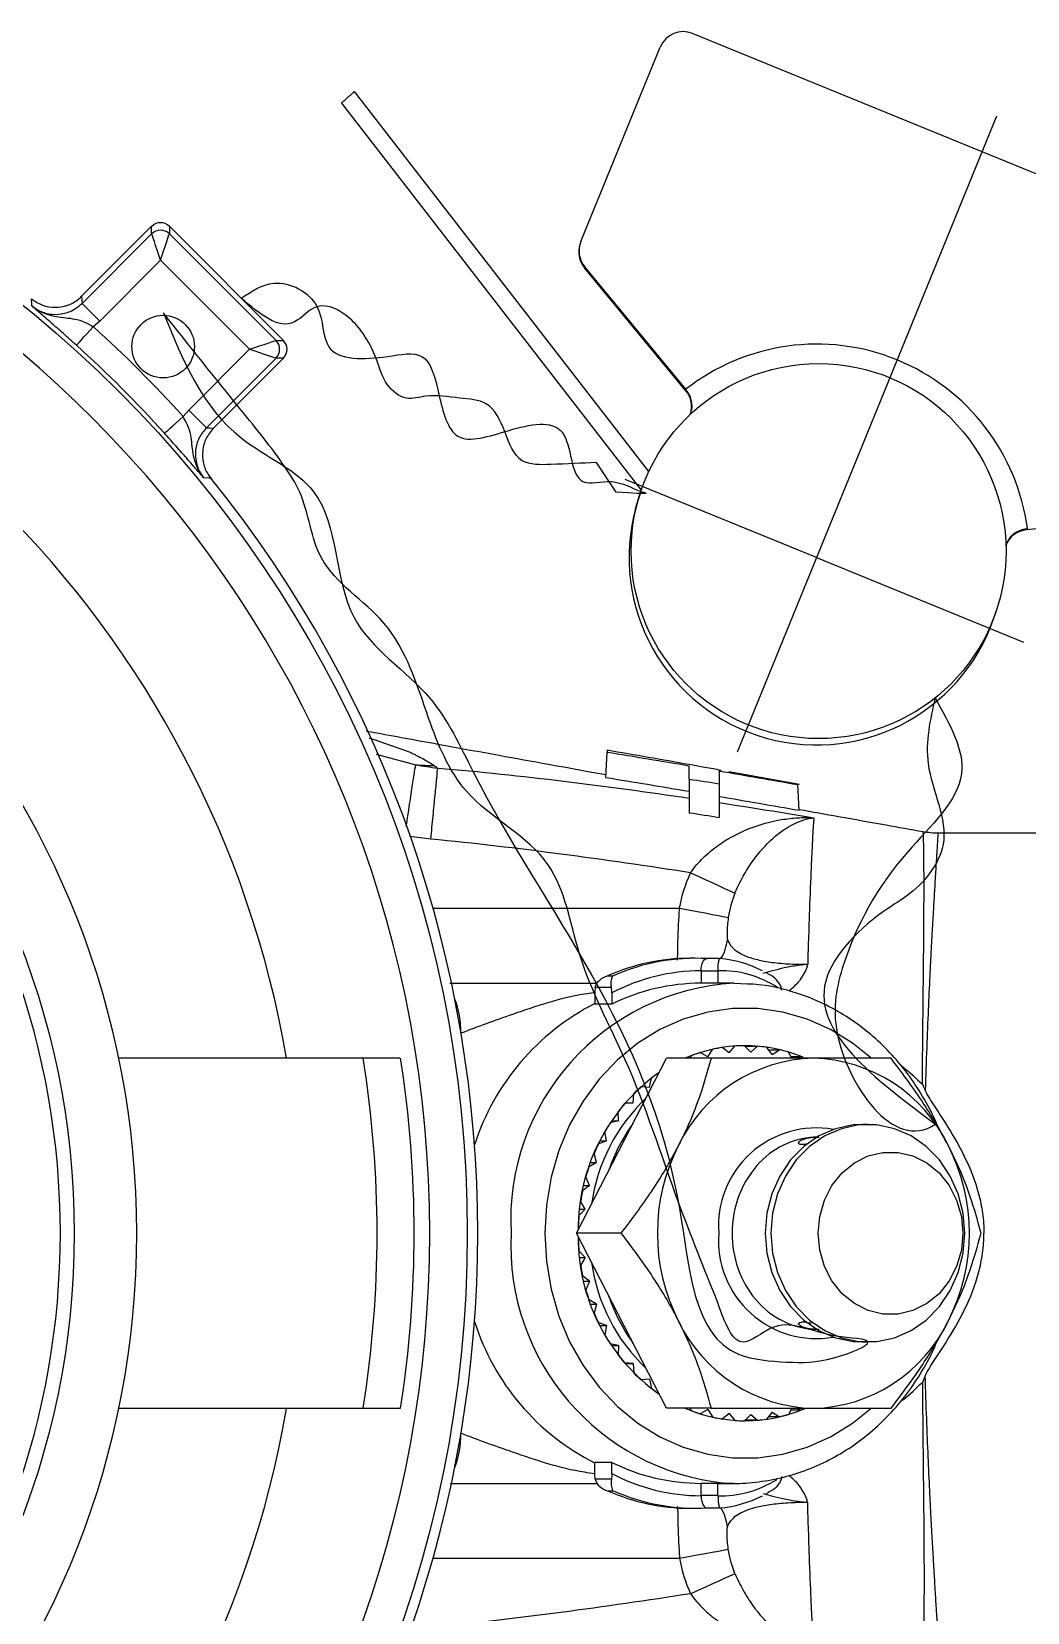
# Model space of a CAD drawing. Header units: inches. Extents: x -0.9 to 9.06, y 0 to 7.13.
# Drawn here: x 3.546 to 4.472, y 2.035 to 3.504 of the extents above; entities that cross this region are included whole.
import ezdxf

# ---------------------------------------------------------------- set-up
doc = ezdxf.new("R2010")
doc.units = ezdxf.units.IN
doc.header["$MEASUREMENT"] = 0
doc.layers.add('NETAFIM-L-DETL-013M', color=1, linetype='Continuous')

msp = doc.modelspace()

# ---------------------------------------------------------------- linework, layer by layer
at = {"layer": 'NETAFIM-L-DETL-013M'}
for p, q in [((4.161, 3.5025), (4.699, 3.2828)), ((4.0569, 3.309), (4.1307, 3.4898)), ((4.1201, 3.0954), (3.8463, 3.4485)), ((3.8342, 3.4376), (4.1131, 3.078)), ((4.4435, 3.4256), (4.2021, 2.8345)), ((3.5927, 3.2582), (3.6578, 3.3233)), ((3.6578, 3.3164), (3.6578, 3.3233)), ((3.6743, 3.3233), (3.7803, 3.2172)), ((3.6743, 3.3233), (3.6743, 3.3164)), ((3.5931, 3.2516), (3.6578, 3.3164)), ((3.658, 3.3158), (3.6578, 3.3164)), ((3.6585, 3.3144), (3.658, 3.3158)), ((3.6593, 3.3121), (3.6585, 3.3144)), ((3.6603, 3.309), (3.6593, 3.3121)), ((3.6615, 3.3053), (3.6603, 3.309)), ((3.6706, 3.3053), (3.6718, 3.309)), ((3.6718, 3.309), (3.6728, 3.3121)), ((3.6728, 3.3121), (3.6736, 3.3144)), ((3.6736, 3.3144), (3.6741, 3.3158)), ((3.6741, 3.3158), (3.6743, 3.3164)), ((3.6743, 3.3164), (3.7735, 3.2172)), ((4.0564, 3.3076), (4.0561, 3.3069)), ((3.6661, 3.2917), (3.6095, 3.2352)), ((3.6629, 3.301), (3.6615, 3.3053)), ((3.6645, 3.2965), (3.6629, 3.301)), ((3.6661, 3.2917), (3.6645, 3.2965)), ((3.6661, 3.2917), (3.6676, 3.2965)), ((3.7488, 3.209), (3.6661, 3.2917)), ((3.6676, 3.2965), (3.6692, 3.301)), ((3.6692, 3.301), (3.6706, 3.3053)), ((4.0602, 3.2847), (4.0605, 3.2855)), ((4.1546, 3.1704), (4.0602, 3.2847)), ((4.1544, 3.1717), (4.0605, 3.2855)), ((3.5464, 3.2503), (3.5462, 3.2557)), ((3.5464, 3.2492), (3.5464, 3.2503)), ((3.5927, 3.2582), (3.5929, 3.2546)), ((3.5929, 3.2546), (3.5931, 3.2516)), ((3.5935, 3.2512), (3.5931, 3.2516)), ((3.5944, 3.2503), (3.5935, 3.2512)), ((3.596, 3.2487), (3.5944, 3.2503)), ((3.598, 3.2467), (3.596, 3.2487)), ((3.6005, 3.2442), (3.598, 3.2467)), ((3.6033, 3.2414), (3.6005, 3.2442)), ((3.6064, 3.2383), (3.6033, 3.2414)), ((3.6095, 3.2352), (3.6035, 3.2299)), ((3.6095, 3.2352), (3.6064, 3.2383)), ((3.5926, 3.2178), (3.5949, 3.2204)), ((3.5949, 3.2204), (3.5976, 3.2234)), ((3.5976, 3.2234), (3.6005, 3.2266)), ((3.6005, 3.2266), (3.6035, 3.2299)), ((3.5879, 3.2126), (3.5883, 3.213)), ((3.5883, 3.213), (3.5892, 3.214)), ((3.5892, 3.214), (3.5906, 3.2156)), ((3.5906, 3.2156), (3.5926, 3.2178)), ((3.6923, 3.1524), (3.7488, 3.209)), ((3.7488, 3.209), (3.7536, 3.2105)), ((3.7488, 3.209), (3.7536, 3.2074)), ((3.7536, 3.2105), (3.7581, 3.2121)), ((3.7536, 3.2074), (3.7581, 3.2059)), ((3.7581, 3.2121), (3.7624, 3.2135)), ((3.7581, 3.2059), (3.7624, 3.2044)), ((3.7624, 3.2135), (3.7661, 3.2147)), ((3.7624, 3.2044), (3.7661, 3.2032)), ((3.7661, 3.2147), (3.7692, 3.2157)), ((3.7692, 3.2157), (3.7715, 3.2165)), ((3.7715, 3.2165), (3.7729, 3.217)), ((3.7729, 3.217), (3.7735, 3.2172)), ((3.7735, 3.2172), (3.7803, 3.2172)), ((3.7735, 3.2007), (3.7087, 3.136)), ((3.7803, 3.2007), (3.7153, 3.1357)), ((3.7661, 3.2032), (3.7692, 3.2022)), ((3.7692, 3.2022), (3.7715, 3.2014)), ((3.7715, 3.2014), (3.7729, 3.2009)), ((3.7729, 3.2009), (3.7735, 3.2007)), ((3.7803, 3.2007), (3.7735, 3.2007)), ((4.1549, 3.1711), (4.1544, 3.1717)), ((4.1546, 3.1704), (4.1549, 3.1711)), ((3.6837, 3.1434), (3.687, 3.1464)), ((3.687, 3.1464), (3.6923, 3.1524)), ((3.6954, 3.1493), (3.6923, 3.1524)), ((3.6985, 3.1462), (3.6954, 3.1493)), ((3.7013, 3.1434), (3.6985, 3.1462)), ((3.6697, 3.1308), (3.6701, 3.1312)), ((3.6701, 3.1312), (3.6711, 3.1321)), ((3.6711, 3.1321), (3.6727, 3.1335)), ((3.6727, 3.1335), (3.6749, 3.1355)), ((3.6749, 3.1355), (3.6775, 3.1378)), ((3.6775, 3.1378), (3.6805, 3.1405)), ((3.6805, 3.1405), (3.6837, 3.1434)), ((3.7038, 3.1409), (3.7013, 3.1434)), ((3.7058, 3.1389), (3.7038, 3.1409)), ((3.7074, 3.1373), (3.7058, 3.1389)), ((3.7083, 3.1364), (3.7074, 3.1373)), ((3.7087, 3.136), (3.7083, 3.1364)), ((3.7087, 3.136), (3.7117, 3.1358)), ((3.7117, 3.1358), (3.7153, 3.1357)), ((4.0712, 3.1036), (4.0895, 3.0762)), ((3.7112, 3.0892), (3.7063, 3.0893)), ((3.7128, 3.0891), (3.7112, 3.0892)), ((4.2759, 3.0154), (4.0982, 3.088)), ((4.1123, 3.0755), (4.1107, 3.0707)), ((4.1114, 3.073), (4.1107, 3.0709)), ((4.1122, 3.0755), (4.1117, 3.0739)), ((4.1127, 3.0768), (4.1125, 3.0764)), ((4.6185, 3.0566), (4.4711, 3.0411)), ((4.4711, 3.0411), (4.4713, 3.0419)), ((4.4721, 3.042), (4.4713, 3.0419)), ((4.2759, 3.0154), (4.4685, 2.9368)), ((4.4412, 2.96), (4.4432, 2.9659)), ((3.8601, 2.8475), (3.8647, 2.8462)), ((3.8647, 2.8462), (3.8981, 2.8343)), ((3.8666, 2.8325), (3.9033, 2.8227)), ((3.8981, 2.8343), (3.8981, 2.8343)), ((3.8981, 2.8343), (3.8981, 2.8343)), ((4.0801, 2.8109), (4.0814, 2.8345)), ((4.1577, 2.809), (4.1577, 2.7781)), ((4.1875, 2.8175), (4.1856, 2.8178)), ((4.2601, 2.8045), (4.1945, 2.8162)), ((4.1856, 2.8048), (4.1856, 2.7737)), ((4.2598, 2.7804), (4.2585, 2.8043)), ((3.9174, 2.7536), (3.8974, 2.7561)), ((4.852, 2.7591), (4.3892, 2.7591)), ((4.1589, 2.7223), (4.1661, 2.719)), ((4.1661, 2.719), (4.173, 2.7158)), ((4.173, 2.7158), (4.1795, 2.7128)), ((4.1795, 2.7128), (4.1854, 2.7101)), ((4.1854, 2.7101), (4.1906, 2.7078)), ((4.1906, 2.7078), (4.1949, 2.7058)), ((4.1949, 2.7058), (4.1981, 2.7043)), ((4.1981, 2.7043), (4.2002, 2.7033)), ((3.9193, 2.6893), (4.1486, 2.6893)), ((4.1486, 2.6893), (4.1569, 2.6878)), ((4.1569, 2.6878), (4.1649, 2.6863)), ((4.1649, 2.6863), (4.1724, 2.6849)), ((4.1724, 2.6849), (4.1791, 2.6836)), ((4.1791, 2.6836), (4.1848, 2.6826)), ((4.1848, 2.6826), (4.1892, 2.6817)), ((4.1892, 2.6817), (4.1923, 2.6811)), ((4.1923, 2.6811), (4.194, 2.6808)), ((4.1633, 2.6429), (4.158, 2.6429)), ((4.1844, 2.6309), (4.1686, 2.6309)), ((4.1686, 2.6309), (4.1686, 2.6196)), ((4.1856, 2.6425), (4.1737, 2.6425)), ((4.1844, 2.6309), (4.1844, 2.6196)), ((4.0853, 2.6157), (4.0703, 2.6157)), ((4.0817, 2.6265), (4.087, 2.6265)), ((4.1844, 2.6196), (4.1686, 2.6196)), ((4.1992, 2.6196), (4.1844, 2.6196)), ((4.1992, 2.6196), (4.2117, 2.6192)), ((4.2308, 2.6286), (4.2295, 2.6292)), ((4.0699, 2.6107), (4.0699, 2.6002)), ((4.0857, 2.6107), (4.0857, 2.6002)), ((4.0857, 2.6002), (4.0699, 2.6002)), ((4.1748, 2.5927), (4.1521, 2.5861)), ((4.198, 2.596), (4.1748, 2.5927)), ((4.2214, 2.596), (4.198, 2.596)), ((4.2447, 2.5927), (4.2214, 2.596)), ((4.2673, 2.5861), (4.2447, 2.5927)), ((4.1304, 2.5765), (4.1099, 2.5638)), ((4.1521, 2.5861), (4.1304, 2.5765)), ((4.2891, 2.5765), (4.2673, 2.5861)), ((4.3096, 2.5638), (4.2891, 2.5765)), ((4.1099, 2.5638), (4.0909, 2.5484)), ((4.1749, 2.5511), (4.1796, 2.5582)), ((4.1947, 2.5548), (4.1882, 2.5598)), ((4.1947, 2.5548), (4.2002, 2.5612)), ((4.2148, 2.5556), (4.2089, 2.5615)), ((4.2094, 2.561), (4.221, 2.561)), ((4.2148, 2.5556), (4.221, 2.561)), ((4.2347, 2.5533), (4.2296, 2.5601)), ((4.2313, 2.5578), (4.2415, 2.5578)), ((4.2347, 2.5533), (4.2415, 2.5578)), ((4.3265, 2.5502), (4.3096, 2.5638)), ((4.0529, 2.3872), (4.1366, 2.5499)), ((4.0909, 2.5484), (4.0739, 2.5304)), ((4.1779, 2.5499), (4.1366, 2.5499)), ((4.1585, 2.5499), (4.1596, 2.5522)), ((4.1749, 2.5511), (4.1679, 2.5551)), ((4.2532, 2.5499), (4.25, 2.5556)), ((4.2523, 2.5515), (4.2615, 2.5515)), ((4.258, 2.5499), (4.2615, 2.5515)), ((4.0739, 2.5304), (4.0589, 2.5101)), ((4.1207, 2.5228), (4.1225, 2.5314)), ((4.1054, 2.5083), (4.1062, 2.5171)), ((4.1207, 2.5228), (4.1128, 2.5234)), ((4.0589, 2.5101), (4.0464, 2.488)), ((4.0919, 2.4916), (4.0917, 2.5004)), ((4.1054, 2.5083), (4.0975, 2.5077)), ((4.098, 2.5083), (4.1054, 2.5083)), ((4.0464, 2.488), (4.0364, 2.4642)), ((4.0919, 2.4916), (4.0842, 2.4898)), ((4.0854, 2.4916), (4.0919, 2.4916)), ((4.2938, 2.4844), (4.2783, 2.4777)), ((4.2991, 2.4844), (4.2836, 2.4777)), ((4.3101, 2.4879), (4.2938, 2.4844)), ((4.3154, 2.4879), (4.2991, 2.4844)), ((4.3184, 2.4883), (4.3101, 2.4879)), ((4.332, 2.4879), (4.3154, 2.4879)), ((4.3237, 2.4883), (4.3184, 2.4883)), ((4.3484, 2.4844), (4.332, 2.4879)), ((4.3639, 2.4777), (4.3484, 2.4844)), ((4.0806, 2.4731), (4.0731, 2.4701)), ((4.0746, 2.4731), (4.0806, 2.4731)), ((4.0806, 2.4731), (4.0793, 2.4818)), ((4.2783, 2.4777), (4.2641, 2.4679)), ((4.2836, 2.4777), (4.2694, 2.4679)), ((4.378, 2.4679), (4.3639, 2.4777)), ((4.0364, 2.4642), (4.0292, 2.4392)), ((4.0715, 2.453), (4.0692, 2.4614)), ((4.2519, 2.4553), (4.2418, 2.4404)), ((4.2571, 2.4553), (4.2471, 2.4404)), ((4.2641, 2.4679), (4.2519, 2.4553)), ((4.2694, 2.4679), (4.2571, 2.4553)), ((4.3112, 2.4526), (4.324, 2.459)), ((4.324, 2.459), (4.3378, 2.4623)), ((4.3378, 2.4623), (4.3518, 2.4623)), ((4.3518, 2.4623), (4.3656, 2.459)), ((4.3656, 2.459), (4.3785, 2.4526)), ((4.3903, 2.4553), (4.378, 2.4679)), ((4.4003, 2.4404), (4.3903, 2.4553)), ((4.0649, 2.4317), (4.0616, 2.4397)), ((4.0715, 2.453), (4.0645, 2.4489)), ((4.0659, 2.453), (4.0715, 2.453)), ((4.2418, 2.4404), (4.2344, 2.4237)), ((4.2471, 2.4404), (4.2397, 2.4237)), ((4.2904, 2.4316), (4.2998, 2.4433)), ((4.2998, 2.4433), (4.3112, 2.4526)), ((4.3785, 2.4526), (4.3899, 2.4433)), ((4.3899, 2.4433), (4.3993, 2.4316)), ((4.4077, 2.4237), (4.4003, 2.4404)), ((4.0292, 2.4392), (4.0248, 2.4134)), ((4.0649, 2.4317), (4.0585, 2.4267)), ((4.0596, 2.4317), (4.0649, 2.4317)), ((4.2833, 2.4179), (4.2904, 2.4316)), ((4.3993, 2.4316), (4.4063, 2.4179)), ((4.0248, 2.4134), (4.0233, 2.3872)), ((4.0609, 2.4096), (4.0567, 2.4171)), ((4.2344, 2.4237), (4.2299, 2.4058)), ((4.2397, 2.4237), (4.2352, 2.4058)), ((4.279, 2.4029), (4.2833, 2.4179)), ((4.4063, 2.4179), (4.4107, 2.4029)), ((4.4123, 2.4058), (4.4077, 2.4237)), ((4.0609, 2.4096), (4.0551, 2.4037)), ((4.0557, 2.4096), (4.0609, 2.4096)), ((4.2299, 2.4058), (4.2283, 2.3872)), ((4.2352, 2.4058), (4.2336, 2.3872)), ((4.2775, 2.3872), (4.279, 2.4029)), ((4.4107, 2.4029), (4.4121, 2.3872)), ((4.4138, 2.3872), (4.4123, 2.4058)), ((4.0233, 2.3872), (4.0248, 2.361)), ((4.0942, 2.3872), (4.0529, 2.3872)), ((4.1366, 2.2245), (4.0529, 2.3872)), ((4.0556, 2.3925), (4.0545, 2.3939)), ((4.0556, 2.3819), (4.0545, 2.3804)), ((4.2283, 2.3872), (4.2299, 2.3686)), ((4.2336, 2.3872), (4.2352, 2.3686)), ((4.279, 2.3715), (4.2775, 2.3872)), ((4.4121, 2.3872), (4.4107, 2.3715)), ((4.4123, 2.3686), (4.4138, 2.3872)), ((4.0609, 2.3647), (4.0551, 2.3707)), ((4.2299, 2.3686), (4.2344, 2.3506)), ((4.2352, 2.3686), (4.2397, 2.3506)), ((4.2833, 2.3564), (4.279, 2.3715)), ((4.4107, 2.3715), (4.4063, 2.3564)), ((4.4077, 2.3506), (4.4123, 2.3686)), ((4.0248, 2.361), (4.0292, 2.3351)), ((4.0557, 2.3647), (4.0609, 2.3647)), ((4.0609, 2.3647), (4.0567, 2.3572)), ((4.2904, 2.3428), (4.2833, 2.3564)), ((4.4063, 2.3564), (4.3993, 2.3428)), ((4.0649, 2.3427), (4.0585, 2.3477)), ((4.0596, 2.3427), (4.0649, 2.3427)), ((4.0649, 2.3427), (4.0616, 2.3346)), ((4.2344, 2.3506), (4.2418, 2.3339)), ((4.2397, 2.3506), (4.2471, 2.3339)), ((4.2998, 2.331), (4.2904, 2.3428)), ((4.3993, 2.3428), (4.3899, 2.331)), ((4.4003, 2.3339), (4.4077, 2.3506)), ((4.0292, 2.3351), (4.0364, 2.3102)), ((4.0715, 2.3214), (4.0645, 2.3254)), ((4.2418, 2.3339), (4.2519, 2.3191)), ((4.2471, 2.3339), (4.2571, 2.3191)), ((4.3112, 2.3218), (4.2998, 2.331)), ((4.3899, 2.331), (4.3785, 2.3218)), ((4.3903, 2.3191), (4.4003, 2.3339)), ((4.0364, 2.3102), (4.0464, 2.2864)), ((4.0659, 2.3214), (4.0715, 2.3214)), ((4.0715, 2.3214), (4.0692, 2.3129)), ((4.2519, 2.3191), (4.2641, 2.3065)), ((4.2571, 2.3191), (4.2694, 2.3065)), ((4.324, 2.3153), (4.3112, 2.3218)), ((4.3378, 2.312), (4.324, 2.3153)), ((4.3518, 2.312), (4.3378, 2.312)), ((4.3656, 2.3153), (4.3518, 2.312)), ((4.3785, 2.3218), (4.3656, 2.3153)), ((4.378, 2.3065), (4.3903, 2.3191)), ((4.0806, 2.3013), (4.0731, 2.3042)), ((4.0746, 2.3013), (4.0806, 2.3013)), ((4.0806, 2.3013), (4.0793, 2.2926)), ((4.2641, 2.3065), (4.2783, 2.2967)), ((4.2694, 2.3065), (4.2836, 2.2967)), ((4.2783, 2.2967), (4.2938, 2.2899)), ((4.2836, 2.2967), (4.2991, 2.2899)), ((4.3484, 2.2899), (4.3639, 2.2967)), ((4.3639, 2.2967), (4.378, 2.3065)), ((4.0464, 2.2864), (4.0589, 2.2642)), ((4.0919, 2.2827), (4.0842, 2.2845)), ((4.0854, 2.2827), (4.0919, 2.2827)), ((4.0919, 2.2827), (4.0917, 2.2739)), ((4.2938, 2.2899), (4.3101, 2.2865)), ((4.2991, 2.2899), (4.3154, 2.2865)), ((4.3101, 2.2865), (4.3184, 2.2861)), ((4.3154, 2.2865), (4.332, 2.2865)), ((4.3184, 2.2861), (4.3237, 2.2861)), ((4.332, 2.2865), (4.3484, 2.2899)), ((4.0589, 2.2642), (4.0739, 2.244)), ((4.1054, 2.266), (4.0975, 2.2667)), ((4.098, 2.266), (4.1054, 2.266)), ((4.1054, 2.266), (4.1062, 2.2572)), ((4.1207, 2.2515), (4.1128, 2.2509)), ((4.1207, 2.2515), (4.1225, 2.2429)), ((4.0739, 2.244), (4.0909, 2.226)), ((4.0909, 2.226), (4.1099, 2.2105)), ((4.1779, 2.2245), (4.1366, 2.2245)), ((4.1585, 2.2245), (4.1596, 2.2222)), ((4.1749, 2.2232), (4.1679, 2.2193)), ((4.1749, 2.2232), (4.1796, 2.2162)), ((4.1947, 2.2195), (4.1882, 2.2145)), ((4.1947, 2.2195), (4.2002, 2.2132)), ((4.2347, 2.221), (4.2296, 2.2143)), ((4.2347, 2.221), (4.2415, 2.2165)), ((4.2532, 2.2245), (4.25, 2.2188)), ((4.2615, 2.2228), (4.2523, 2.2228)), ((4.258, 2.2245), (4.2615, 2.2228)), ((4.3096, 2.2105), (4.3266, 2.2242)), ((4.1099, 2.2105), (4.1304, 2.1979)), ((4.2148, 2.2187), (4.2089, 2.2128)), ((4.221, 2.2133), (4.2094, 2.2133)), ((4.2148, 2.2187), (4.221, 2.2133)), ((4.2415, 2.2165), (4.2313, 2.2165)), ((4.2891, 2.1979), (4.3096, 2.2105)), ((4.1304, 2.1979), (4.1521, 2.1882)), ((4.2673, 2.1882), (4.2891, 2.1979)), ((4.1521, 2.1882), (4.1748, 2.1817)), ((4.1748, 2.1817), (4.198, 2.1784)), ((4.198, 2.1784), (4.2214, 2.1784)), ((4.2214, 2.1784), (4.2447, 2.1817)), ((4.2447, 2.1817), (4.2673, 2.1882)), ((4.0699, 2.1636), (4.0699, 2.1741)), ((4.0857, 2.1741), (4.0699, 2.1741)), ((4.0857, 2.1636), (4.0857, 2.1741)), ((4.0853, 2.1586), (4.0703, 2.1586)), ((4.0817, 2.1478), (4.087, 2.1478)), ((4.1844, 2.1547), (4.1686, 2.1547)), ((4.1686, 2.1434), (4.1686, 2.1547)), ((4.1844, 2.1434), (4.1844, 2.1547)), ((4.1844, 2.1547), (4.1992, 2.1547)), ((4.1992, 2.1547), (4.1907, 2.1549)), ((4.2295, 2.1452), (4.2309, 2.1459)), ((4.158, 2.1315), (4.1633, 2.1315)), ((4.1844, 2.1434), (4.1686, 2.1434)), ((4.1737, 2.1318), (4.1856, 2.1318)), ((4.1569, 2.0866), (4.1649, 2.0881)), ((4.1649, 2.0881), (4.1724, 2.0895)), ((4.1724, 2.0895), (4.1791, 2.0907)), ((4.1791, 2.0907), (4.1848, 2.0918)), ((4.1848, 2.0918), (4.1892, 2.0926)), ((4.1892, 2.0926), (4.1923, 2.0932)), ((4.1923, 2.0932), (4.194, 2.0935)), ((3.9193, 2.085), (4.1486, 2.085)), ((4.1486, 2.085), (4.1569, 2.0866)), ((4.1661, 2.0553), (4.173, 2.0585)), ((4.173, 2.0585), (4.1795, 2.0615)), ((4.1795, 2.0615), (4.1854, 2.0642)), ((4.1854, 2.0642), (4.1906, 2.0666)), ((4.1906, 2.0666), (4.1949, 2.0685)), ((4.1949, 2.0685), (4.1981, 2.07)), ((4.1981, 2.07), (4.2002, 2.071)), ((4.1589, 2.0521), (4.1661, 2.0553))]:
    msp.add_line(p, q, dxfattribs=at)
for centre, radius in [((2.8443, 2.3872), 1.107), ((3.6685, 3.2114), 0.0291), ((4.2779, 3.0213), 0.1743), ((2.8443, 2.3872), 0.7415)]:
    msp.add_circle(centre, radius, dxfattribs=at)
for centre, radius, start, end in [((4.1522, 3.481), 0.0232, 67.7759, 157.7733), ((2.8443, 2.3872), 1.0721, 195.8283, 164.1717), ((2.8443, 2.3872), 0.953, 9.8342, 151.4642), ((3.6661, 3.3081), 0.0116, 45.0197, 134.9803), ((4.0781, 3.2995), 0.0232, 161.4554, 219.562), ((4.0784, 3.3003), 0.0232, 157.7841, 219.5619), ((2.8443, 2.3872), 1.1343, 42.015, 47.985), ((2.8443, 2.3872), 1.111, 42.015, 47.985), ((3.7652, 3.209), 0.0116, 315.0197, 44.9803), ((4.2762, 3.0161), 0.1976, 7.5227, 128.0442), ((2.8443, 2.3872), 0.7996, 191.741, 168.259), ((4.1367, 3.1556), 0.0232, 342.814, 39.5609), ((2.8443, 2.3872), 0.7286, 281.9682, 78.0318), ((2.8443, 2.3872), 1.1167, 321.0558, 38.9442), ((4.276, 3.0154), 0.1743, 161.4655, 341.4413), ((4.4735, 3.018), 0.0232, 96.0038, 156.6364), ((4.147, 2.6661), 0.0466, 329.5443, 352.8508), ((4.1583, 2.4555), 0.1873, 90.0722, 114.1168), ((4.169, 2.4522), 0.179, 90.1275, 117.7061), ((4.1635, 2.4558), 0.187, 86.7024, 114.1272), ((4.1819, 2.6309), 0.0133, 178.677, 179.9938), ((4.2122, 2.3995), 0.2205, 93.3953, 183.2022), ((4.1689, 2.4315), 0.1881, 90.1098, 116.2571), ((3.8628, 2.5747), 0.0826, 358.9308, 21.8495), ((4.172, 2.4003), 0.2249, 116.9984, 162.1511), ((4.2097, 2.4215), 0.14, 67.3724, 113.4716), ((4.2099, 2.4216), 0.1399, 98.932, 102.508), ((4.2097, 2.423), 0.1385, 90.3485, 93.9493), ((4.2097, 2.4226), 0.1389, 81.762, 85.3544), ((4.2092, 2.4203), 0.1413, 73.2496, 76.8022), ((2.8443, 2.3872), 1.0231, 350.8496, 9.1504), ((2.8443, 2.3872), 1.0576, 0, 8.8554), ((4.2766, 2.4068), 0.1431, 91.4221, 154.4624), ((4.2108, 2.4185), 0.1431, 107.4346, 110.9565), ((4.2695, 2.4068), 0.1431, 25.5376, 88.5779), ((4.233, 2.3909), 0.1786, 125.3153, 180.2401), ((4.2161, 2.4086), 0.1544, 123.9465, 127.2942), ((4.2205, 2.4032), 0.1614, 131.8714, 135.1229), ((4.2323, 2.3913), 0.1671, 133.4229, 172.1325), ((4.2262, 2.398), 0.1691, 139.5598, 142.712), ((4.2323, 2.3937), 0.1765, 147.0171, 150.0796), ((4.2427, 2.3911), 0.1689, 144.2369, 161.3186), ((4.276, 2.3939), 0.0912, 80.0961, 184.2168), ((4.2384, 2.3905), 0.1834, 154.2679, 157.2532), ((4.2781, 2.4013), 0.0753, 90.6195, 136.2909), ((4.3077, 2.3872), 0.1797, 153.083, 206.917), ((4.2384, 2.3872), 0.1797, 333.083, 26.917), ((4.2438, 2.3884), 0.1893, 161.3467, 164.2697), ((4.2918, 2.3883), 0.0943, 136.3132, 180.6612), ((4.2477, 2.3875), 0.1932, 168.293, 171.1763), ((4.2498, 2.3872), 0.1954, 175.1552, 178.0172), ((2.8443, 2.3872), 1.0576, 351.1473, 0), ((4.214, 2.3759), 0.2222, 177.0815, 263.9796), ((4.233, 2.3834), 0.1786, 179.7599, 234.6847), ((4.276, 2.3805), 0.0912, 175.7832, 279.9039), ((4.293, 2.3864), 0.0955, 179.5494, 219.3672), ((4.2498, 2.3872), 0.1954, 181.9828, 184.8448), ((4.2477, 2.3869), 0.1932, 188.8237, 191.707), ((4.2323, 2.3831), 0.1671, 187.8675, 226.5771), ((4.2438, 2.3859), 0.1893, 195.7303, 198.6533), ((4.2427, 2.3832), 0.1689, 198.6814, 215.7631), ((4.2785, 2.3741), 0.0764, 219.1426, 269.1112), ((4.2384, 2.3839), 0.1834, 202.7468, 205.7321), ((4.1697, 2.372), 0.222, 197.5432, 243.3073), ((4.2323, 2.3806), 0.1765, 209.9204, 212.9829), ((4.2766, 2.3675), 0.1431, 205.5376, 268.5779), ((4.2695, 2.3675), 0.1431, 271.4221, 334.4624), ((4.2262, 2.3763), 0.1691, 217.288, 220.4402), ((4.2205, 2.3711), 0.1614, 224.8771, 228.1286), ((4.2161, 2.3657), 0.1544, 232.7058, 236.0535), ((2.8443, 2.3872), 0.953, 208.5215, 350.1599), ((4.2097, 2.3529), 0.14, 246.5316, 293.2743), ((4.2108, 2.3559), 0.1431, 249.0435, 252.5654), ((4.2099, 2.3527), 0.1399, 257.492, 261.068), ((4.2097, 2.3513), 0.1385, 266.0507, 269.6515), ((4.2097, 2.3518), 0.1389, 274.6456, 278.238), ((4.2092, 2.3541), 0.1413, 283.1978, 286.7504), ((3.8628, 2.1997), 0.0826, 338.1505, 1.0692), ((4.1689, 2.3428), 0.1881, 243.7429, 269.8902), ((4.169, 2.3222), 0.179, 242.2939, 269.8725), ((4.1583, 2.3188), 0.1873, 245.8832, 269.9278), ((4.1635, 2.3185), 0.187, 245.8728, 273.2976), ((4.1819, 2.1434), 0.0133, 180.0062, 181.323), ((4.147, 2.1083), 0.0466, 7.1492, 30.4557)]:
    msp.add_arc(centre, radius, start, end, dxfattribs=at)
for centre, major_axis, ratio, start_param, end_param in [((3.6661, 3.315), (0, -0.0116), 0.999695, 2.356347, 3.926839), ((3.7721, 3.209), (-0.0116, 0), 0.999695, 2.356347, 3.926839), ((4.188, 2.4104), (0, 0.2208), 0.635718, 5.902322, 6.308975), ((4.1918, 2.6309), (0, 0.0116), 0.635718, 1.550779, 1.570796), ((4.1784, 2.4104), (0, 0.2324), 0.648482, 5.964127, 6.230529), ((4.188, 2.3639), (0, 0.2208), 0.635718, 3.115803, 3.515518), ((4.1918, 2.1434), (0, 0.0116), 0.635718, 1.570796, 1.590814), ((4.1784, 2.3639), (0, 0.2324), 0.648482, 3.194249, 3.460651)]:
    msp.add_ellipse(centre, major_axis=major_axis, ratio=ratio, start_param=start_param, end_param=end_param, dxfattribs=at)
for points, knots in [([(3.8342, 3.4376), (3.8342, 3.4377), (3.8343, 3.4378), (3.835, 3.4384), (3.8364, 3.4397), (3.8382, 3.4414), (3.8402, 3.4432), (3.8423, 3.445), (3.8441, 3.4466), (3.8454, 3.4478), (3.8462, 3.4485), (3.8462, 3.4484), (3.8462, 3.4484)], [0, 0, 0, 0, 0.067615, 0.175645, 0.283678, 0.391708, 0.499739, 0.607771, 0.7158, 0.823834, 0.931865, 1, 1, 1, 1]), ([(3.7411, 3.2565), (3.7507, 3.2629), (3.7736, 3.278), (3.8195, 3.2552), (3.8144, 3.1974), (3.8693, 3.1998), (3.9156, 3.2095), (3.9249, 3.1654), (3.9375, 3.1158), (3.9896, 3.1348), (4.0509, 3.1481), (4.0456, 3.0763), (4.0872, 3.0904), (4.1132, 3.0746), (4.1251, 3.074), (4.0895, 3.0762)], [0, 0, 0, 0, 0.0629551, 0.1491367, 0.2225803, 0.326995, 0.3868494, 0.4597776, 0.5401357, 0.6304697, 0.7236359, 0.8175114, 0.86739, 0.9217976, 0.9703062, 0.9703062, 0.9703062, 0.9703062]), ([(3.5462, 3.2557), (3.5495, 3.2535), (3.5561, 3.2492), (3.568, 3.2473), (3.5797, 3.2492), (3.5879, 3.2537), (3.5918, 3.2572), (3.5927, 3.2582)], [0, 0, 0, 0, 0.230205, 0.460411, 0.690586, 0.920753, 1, 1, 1, 1]), ([(3.5464, 3.2492), (3.5488, 3.2476), (3.5543, 3.2437), (3.5649, 3.2409), (3.5768, 3.2417), (3.5865, 3.2458), (3.5913, 3.25), (3.5931, 3.2516)], [0, 0, 0, 0, 0.168013, 0.397538, 0.627001, 0.856457, 1, 1, 1, 1]), ([(3.5879, 3.2126), (3.5838, 3.2163), (3.5756, 3.2237), (3.5634, 3.2344), (3.5543, 3.2423), (3.5493, 3.2467), (3.547, 3.2488), (3.5464, 3.2492), (3.5464, 3.2492)], [0, 0, 0, 0, 0.217412, 0.435281, 0.723374, 0.938744, 0.99726, 1, 1, 1, 1]), ([(3.5464, 3.2492), (3.5465, 3.2492), (3.5481, 3.2479), (3.555, 3.243), (3.5691, 3.2386), (3.5838, 3.238), (3.5951, 3.2347), (3.6008, 3.2314), (3.6035, 3.2299)], [0, 0, 0, 0, 0.002944, 0.100942, 0.409913, 0.699368, 0.859454, 1, 1, 1, 1]), ([(4.0712, 3.1036), (4.0576, 3.103), (4.0353, 3.102), (3.9975, 3.1008), (3.9866, 3.1325), (3.9735, 3.1617), (3.9414, 3.1631), (3.9174, 3.1678), (3.8932, 3.1603), (3.8734, 3.1765), (3.8676, 3.2007), (3.8561, 3.2222), (3.8404, 3.2413), (3.8121, 3.2567), (3.7839, 3.22), (3.7584, 3.2417), (3.7411, 3.2565)], [0, 0, 0, 0, 0.102931, 0.167776, 0.244574, 0.319974, 0.381327, 0.458577, 0.501642, 0.553948, 0.620554, 0.682454, 0.728005, 0.806345, 0.868093, 1, 1, 1, 1]), ([(4.1844, 2.3224), (4.1717, 2.3537), (4.1415, 2.4284), (4.1063, 2.5402), (4.0521, 2.6375), (4.0375, 2.7428), (3.9468, 2.7848), (3.9116, 2.8723), (3.8869, 2.9574), (3.8079, 3.0031), (3.8035, 3.0663), (3.7748, 3.111), (3.7305, 3.165), (3.6927, 3.2125), (3.6687, 3.2427)], [0, 0, 0, 0, 0.094656, 0.225713, 0.326107, 0.408148, 0.503183, 0.574797, 0.665907, 0.744179, 0.804368, 0.829954, 0.891984, 1, 1, 1, 1]), ([(3.6687, 3.2427), (3.6867, 3.1988), (3.7159, 3.128), (3.8352, 3.0803), (3.8233, 2.9525), (3.919, 2.8963), (4.0077, 2.7012), (4.1498, 2.5473), (4.1617, 2.273), (4.251, 2.2671), (4.2838, 2.2661), (4.3401, 2.2889), (4.2753, 2.2902), (4.2451, 2.3129), (4.2015, 2.2735), (4.1908, 2.3039), (4.1844, 2.3224)], [0, 0, 0, 0, 0.097184, 0.157082, 0.244033, 0.316921, 0.373069, 0.692178, 0.796134, 0.828211, 0.86108, 0.884356, 0.905711, 0.949009, 0.969003, 1, 1, 1, 1]), ([(4.1587, 3.1494), (4.1592, 3.1506), (4.1606, 3.1538), (4.1603, 3.1597), (4.1585, 3.166), (4.1561, 3.1694), (4.1549, 3.1711)], [0, 0, 0, 0, 0.213469, 0.543209, 0.771036, 1, 1, 1, 1]), ([(3.7063, 3.0893), (3.7063, 3.0894), (3.705, 3.091), (3.7001, 3.0979), (3.6956, 3.112), (3.6951, 3.1267), (3.6918, 3.138), (3.6885, 3.1437), (3.687, 3.1464)], [0, 0, 0, 0, 0.002944, 0.100942, 0.409913, 0.699368, 0.859454, 1, 1, 1, 1]), ([(3.7063, 3.0893), (3.7063, 3.0894), (3.7059, 3.0899), (3.7038, 3.0922), (3.6994, 3.0972), (3.6915, 3.1063), (3.6808, 3.1185), (3.6734, 3.1267), (3.6697, 3.1308)], [0, 0, 0, 0, 0.00274, 0.061256, 0.276626, 0.564719, 0.782588, 1, 1, 1, 1]), ([(3.7087, 3.136), (3.7062, 3.133), (3.7012, 3.1269), (3.6981, 3.1152), (3.6987, 3.1034), (3.7023, 3.0947), (3.7055, 3.0904), (3.7063, 3.0893)], [0, 0, 0, 0, 0.229619, 0.459213, 0.688771, 0.918339, 1, 1, 1, 1]), ([(3.7153, 3.1357), (3.7128, 3.1326), (3.7078, 3.1265), (3.7046, 3.1149), (3.7053, 3.103), (3.7088, 3.0944), (3.712, 3.0902), (3.7128, 3.0891)], [0, 0, 0, 0, 0.230205, 0.460413, 0.690587, 0.920754, 1, 1, 1, 1]), ([(4.1075, 3.0595), (4.1076, 3.0598), (4.1077, 3.0603), (4.1087, 3.064), (4.11, 3.0686), (4.1112, 3.0723), (4.1117, 3.0739)], [0, 0, 0, 0, 0.255921, 0.51084, 0.789037, 1, 1, 1, 1]), ([(4.1078, 3.0599), (4.1079, 3.0602), (4.108, 3.0608), (4.109, 3.0647), (4.1105, 3.07), (4.112, 3.0745), (4.1126, 3.0764)], [0, 0, 0, 0, 0.23397, 0.466989, 0.778585, 1, 1, 1, 1]), ([(4.4713, 3.0419), (4.4693, 3.0415), (4.4652, 3.0408), (4.4594, 3.0375), (4.4544, 3.0327), (4.4529, 3.0286), (4.4522, 3.0264)], [0, 0, 0, 0, 0.199068, 0.397154, 0.683846, 1, 1, 1, 1]), ([(4.3863, 2.8848), (4.3817, 2.8645), (4.3713, 2.8189), (4.4094, 2.753), (4.3704, 2.7061), (4.3234, 2.6783), (4.2419, 2.5973), (4.3293, 2.5315), (4.3865, 2.4885)], [0, 0, 0, 0, 0.129289, 0.291053, 0.414182, 0.459466, 0.646553, 1, 1, 1, 1]), ([(4.3863, 2.8848), (4.3999, 2.8606), (4.4296, 2.8077), (4.3462, 2.7348), (4.3028, 2.655), (4.2823, 2.5587), (4.347, 2.4622), (4.3865, 2.4885)], [0, 0, 0, 0, 0.157713, 0.344531, 0.600234, 0.736329, 1, 1, 1, 1]), ([(4.0802, 2.8132), (4.0752, 2.8141), (4.0573, 2.8174), (4.0241, 2.8234), (3.9783, 2.8317), (3.925, 2.8414), (3.8844, 2.8489), (3.8606, 2.8532), (3.8573, 2.8538)], [0, 0, 0, 0, 0.066923, 0.237005, 0.442247, 0.682237, 0.956911, 1, 1, 1, 1]), ([(3.8945, 2.7652), (3.8952, 2.7697), (3.897, 2.7814), (3.8996, 2.7985), (3.902, 2.8145), (3.9029, 2.82), (3.9033, 2.8227)], [0, 0, 0, 0, 0.167558, 0.445039, 0.722519, 1, 1, 1, 1]), ([(3.8981, 2.8343), (3.8986, 2.8341), (3.8991, 2.8338), (3.9001, 2.8333), (3.9017, 2.8326), (3.9052, 2.8309), (3.9081, 2.8294), (3.9137, 2.8263), (3.9173, 2.8241), (3.9207, 2.8218)], [0, 0, 0, 0, 0.0625, 0.0625, 0.125, 0.25, 0.5, 0.5, 1, 1, 1, 1]), ([(3.9207, 2.8218), (3.9212, 2.8215), (3.9223, 2.8207), (3.9233, 2.82), (3.9238, 2.8196)], [0, 0, 0, 0, 0.501206, 1, 1, 1, 1]), ([(4.1856, 2.8178), (4.1805, 2.8188), (4.1712, 2.8204), (4.1619, 2.8221), (4.1577, 2.8229)], [0, 0, 0, 0, 0.545492, 1, 1, 1, 1]), ([(3.9174, 2.7536), (3.9181, 2.7609), (3.9188, 2.7681), (3.9202, 2.782), (3.9208, 2.7885), (3.922, 2.8003), (3.9225, 2.8055), (3.9233, 2.8141), (3.9236, 2.8174), (3.9238, 2.8196)], [0, 0, 0, 0, 0.25, 0.25, 0.5, 0.5, 0.75, 0.75, 1, 1, 1, 1]), ([(4.375, 2.7603), (4.3635, 2.7624), (4.3374, 2.767), (4.299, 2.7739), (4.272, 2.7787), (4.2598, 2.7809)], [0, 0, 0, 0, 0.29724, 0.68129, 1, 1, 1, 1]), ([(4.1589, 2.7223), (4.1624, 2.7274), (4.1663, 2.7319), (4.1748, 2.7402), (4.1793, 2.744), (4.1934, 2.7541), (4.2033, 2.7593), (4.2233, 2.7673), (4.2335, 2.7701), (4.2486, 2.7725), (4.2536, 2.7731), (4.2611, 2.7735), (4.2636, 2.7736), (4.2686, 2.7736), (4.2711, 2.7735), (4.2736, 2.7734)], [0, 0, 0, 0, 0.125, 0.125, 0.25, 0.25, 0.5, 0.5, 0.75, 0.75, 0.875, 0.875, 0.9375, 0.9375, 1, 1, 1, 1]), ([(4.2002, 2.7033), (4.2025, 2.709), (4.2051, 2.7141), (4.2105, 2.7239), (4.2135, 2.7286), (4.2225, 2.7413), (4.2289, 2.7484), (4.2417, 2.7599), (4.2483, 2.7644), (4.2578, 2.7692), (4.261, 2.7705), (4.2673, 2.7724), (4.2705, 2.7731), (4.2736, 2.7734)], [0, 0, 0, 0, 0.125, 0.125, 0.25, 0.25, 0.5, 0.5, 0.75, 0.75, 0.875, 0.875, 1, 1, 1, 1]), ([(4.2736, 2.7734), (4.2732, 2.7697), (4.2728, 2.7641), (4.2722, 2.7524), (4.272, 2.748), (4.2715, 2.7382), (4.2712, 2.7328), (4.2705, 2.7154), (4.2699, 2.7021), (4.2691, 2.6796), (4.2689, 2.6717), (4.2683, 2.655), (4.268, 2.6463), (4.2678, 2.6374)], [0, 0, 0, 0, 0.25, 0.25, 0.375, 0.375, 0.5, 0.5, 0.75, 0.75, 0.875, 0.875, 1, 1, 1, 1]), ([(4.3744, 2.5257), (4.3746, 2.5436), (4.3749, 2.5793), (4.3755, 2.6289), (4.3759, 2.6737), (4.376, 2.7113), (4.3759, 2.7394), (4.3755, 2.7554), (4.3751, 2.7621), (4.375, 2.7603), (4.375, 2.7602)], [0, 0, 0, 0, 0.132904, 0.265118, 0.4118, 0.557791, 0.70441, 0.850494, 0.997272, 1, 1, 1, 1]), ([(4.3892, 2.7591), (4.3868, 2.7591), (4.382, 2.7592), (4.3773, 2.76), (4.375, 2.7603)], [0, 0, 0, 0, 0.5, 1, 1, 1, 1]), ([(4.3892, 2.759), (4.3892, 2.7591), (4.3891, 2.7596), (4.3889, 2.7578), (4.3885, 2.7532), (4.3879, 2.7436), (4.387, 2.7285), (4.386, 2.7112), (4.3849, 2.6928), (4.3838, 2.6736), (4.3826, 2.6514), (4.3812, 2.6253), (4.3798, 2.5947), (4.3784, 2.5594), (4.3775, 2.5333), (4.377, 2.5199)], [0, 0, 0, 0, 0.00118, 0.075136, 0.145934, 0.247897, 0.344245, 0.434979, 0.502936, 0.573785, 0.647526, 0.724159, 0.810824, 0.902771, 1, 1, 1, 1]), ([(4.1468, 2.6411), (4.1469, 2.6445), (4.147, 2.6534), (4.1475, 2.6707), (4.1483, 2.6839), (4.1486, 2.6893)], [0, 0, 0, 0, 0.266359, 0.694892, 1, 1, 1, 1]), ([(4.194, 2.6808), (4.1936, 2.6782), (4.1933, 2.6757), (4.193, 2.6713), (4.193, 2.6693), (4.1929, 2.6658), (4.1929, 2.6643), (4.193, 2.6618), (4.1931, 2.6609), (4.1932, 2.6603)], [0, 0, 0, 0, 0.25, 0.25, 0.5, 0.5, 0.75, 0.75, 1, 1, 1, 1]), ([(4.1932, 2.6603), (4.194, 2.6577), (4.1955, 2.6551), (4.2006, 2.6499), (4.2042, 2.6474), (4.2126, 2.644), (4.2158, 2.6429), (4.2215, 2.6414), (4.2236, 2.6409), (4.228, 2.6401), (4.2303, 2.6397), (4.2353, 2.6389), (4.2379, 2.6386), (4.2434, 2.6381), (4.2463, 2.6378), (4.2523, 2.6375), (4.2553, 2.6374), (4.2615, 2.6373), (4.2647, 2.6373), (4.2678, 2.6374)], [0, 0, 0, 0, 0.25, 0.25, 0.5, 0.5, 0.625, 0.625, 0.6875, 0.6875, 0.75, 0.75, 0.8125, 0.8125, 0.875, 0.875, 0.9375, 0.9375, 1, 1, 1, 1]), ([(4.1686, 2.6312), (4.1686, 2.6331), (4.1689, 2.6349), (4.1696, 2.638), (4.1701, 2.6392), (4.1718, 2.6419), (4.173, 2.6427), (4.1742, 2.6425)], [0, 0, 0, 0, 0.25, 0.25, 0.5, 0.5, 1, 1, 1, 1]), ([(4.1844, 2.6312), (4.1844, 2.6324), (4.1845, 2.6335), (4.1846, 2.6355), (4.1846, 2.6364), (4.1849, 2.6386), (4.185, 2.6397), (4.1854, 2.6413), (4.1856, 2.6418), (4.1859, 2.6425), (4.1861, 2.6426), (4.1863, 2.6425)], [0, 0, 0, 0, 0.125, 0.125, 0.25, 0.25, 0.5, 0.5, 0.75, 0.75, 1, 1, 1, 1]), ([(4.2265, 2.629), (4.2294, 2.6298), (4.2358, 2.6316), (4.2465, 2.6344), (4.2568, 2.6362), (4.2637, 2.637), (4.2667, 2.6373), (4.2674, 2.6373), (4.2677, 2.6374), (4.2678, 2.6374)], [0, 0, 0, 0, 0.218012, 0.482918, 0.782031, 0.951077, 0.97796, 0.993411, 1, 1, 1, 1]), ([(4.2678, 2.6374), (4.2677, 2.6373), (4.2676, 2.6365), (4.2673, 2.6355), (4.2663, 2.6324), (4.2638, 2.6272), (4.2587, 2.6196), (4.2533, 2.6148), (4.2504, 2.6123)], [0, 0, 0, 0, 0.00886, 0.080382, 0.105599, 0.345566, 0.659144, 1, 1, 1, 1]), ([(3.935, 2.6196), (3.9414, 2.6196), (3.9579, 2.6196), (3.9865, 2.6196), (4.0192, 2.6196), (4.0478, 2.6196), (4.0653, 2.6196), (4.0719, 2.6196)], [0, 0, 0, 0, 0.148414, 0.386507, 0.621536, 0.856771, 1, 1, 1, 1]), ([(4.0703, 2.6157), (4.0708, 2.6185), (4.0725, 2.6208), (4.0766, 2.6244), (4.0791, 2.6257), (4.0817, 2.6265)], [0, 0, 0, 0, 0.5, 0.5, 1, 1, 1, 1]), ([(4.0853, 2.6157), (4.0848, 2.6185), (4.0849, 2.6208), (4.0856, 2.6244), (4.0862, 2.6257), (4.087, 2.6265)], [0, 0, 0, 0, 0.5, 0.5, 1, 1, 1, 1]), ([(4.3894, 2.4847), (4.3893, 2.485), (4.3863, 2.4935), (4.3781, 2.509), (4.3647, 2.5309), (4.3488, 2.5507), (4.3311, 2.5685), (4.3117, 2.5839), (4.2908, 2.5968), (4.2688, 2.607), (4.2459, 2.6142), (4.2268, 2.6182), (4.2155, 2.6187), (4.212, 2.6188)], [0, 0, 0, 0, 0.003551, 0.109771, 0.215932, 0.321999, 0.427933, 0.533696, 0.639255, 0.744589, 0.849696, 0.954596, 1, 1, 1, 1]), ([(4.2435, 2.6133), (4.2434, 2.6142), (4.2431, 2.6167), (4.2405, 2.6211), (4.2363, 2.6256), (4.2323, 2.6275), (4.2306, 2.6284)], [0, 0, 0, 0, 0.131868, 0.334385, 0.714301, 1, 1, 1, 1]), ([(4.0691, 2.6107), (4.0661, 2.6103), (4.04, 2.6068), (4.0066, 2.5952), (3.9687, 2.582), (3.9531, 2.5761), (3.9454, 2.5731)], [0, 0, 0, 0, 0.068299, 0.598061, 0.798374, 1, 1, 1, 1]), ([(3.8544, 2.5499), (3.7905, 2.5499), (3.7147, 2.5499), (3.6389, 2.5499), (3.6271, 2.5499)], [0, 0, 0, 0, 0.844015, 1, 1, 1, 1]), ([(3.8886, 2.5499), (3.8887, 2.5499), (3.889, 2.5499), (3.8839, 2.5499), (3.8741, 2.5499), (3.8633, 2.5499), (3.8564, 2.5499), (3.8544, 2.5499)], [0, 0, 0, 0, 0.133853, 0.387223, 0.64153, 0.898311, 1, 1, 1, 1]), ([(4.1779, 2.5499), (4.1749, 2.5387), (4.1686, 2.5161), (4.1573, 2.488), (4.1492, 2.4719), (4.1475, 2.4685)], [0, 0, 0, 0, 0.432384, 0.879551, 1, 1, 1, 1]), ([(4.2731, 2.5499), (4.2721, 2.5499), (4.2611, 2.5499), (4.2385, 2.5499), (4.2072, 2.5499), (4.1868, 2.5499), (4.1779, 2.5499)], [0, 0, 0, 0, 0.033078, 0.375382, 0.729769, 1, 1, 1, 1]), ([(4.3453, 2.5499), (4.3379, 2.5499), (4.3242, 2.5499), (4.3, 2.5499), (4.2821, 2.5499), (4.2731, 2.5499)], [0, 0, 0, 0, 0.367241, 0.679356, 1, 1, 1, 1]), ([(4.3986, 2.4685), (4.3948, 2.4756), (4.3871, 2.4899), (4.3695, 2.5177), (4.355, 2.5371), (4.3453, 2.5499)], [0, 0, 0, 0, 0.249704, 0.50462, 1, 1, 1, 1]), ([(4.3537, 2.5439), (4.3545, 2.5432), (4.3619, 2.5378), (4.3685, 2.5314), (4.3744, 2.5257)], [0, 0, 0, 0, 0.112461, 1, 1, 1, 1]), ([(4.377, 2.5199), (4.3782, 2.5172), (4.3797, 2.5146), (4.3828, 2.5096), (4.3844, 2.5071), (4.3893, 2.4996), (4.3926, 2.4946), (4.4022, 2.4795), (4.4084, 2.469), (4.4191, 2.4471), (4.4236, 2.4357), (4.4283, 2.418), (4.4295, 2.4119), (4.4312, 2.3996), (4.4316, 2.3934), (4.4316, 2.3872)], [0, 0, 0, 0, 0.0625, 0.0625, 0.125, 0.125, 0.25, 0.25, 0.5, 0.5, 0.75, 0.75, 0.875, 0.875, 1, 1, 1, 1]), ([(4.267, 2.4701), (4.2656, 2.4699), (4.2617, 2.4693), (4.2592, 2.4702), (4.2592, 2.4721), (4.2631, 2.4746), (4.2697, 2.4764), (4.2759, 2.4765), (4.2785, 2.4765)], [0, 0, 0, 0, 0.103325, 0.285819, 0.467959, 0.659041, 0.857082, 1, 1, 1, 1]), ([(4.1475, 2.4685), (4.1437, 2.4615), (4.136, 2.4472), (4.1184, 2.4194), (4.1039, 2.4), (4.0942, 2.3872)], [0, 0, 0, 0, 0.2497052, 0.5046212, 1, 1, 1, 1]), ([(4.429, 2.3872), (4.426, 2.3983), (4.4197, 2.421), (4.4084, 2.4491), (4.4003, 2.4651), (4.3986, 2.4685)], [0, 0, 0, 0, 0.432384, 0.879551, 1, 1, 1, 1]), ([(4.0942, 2.3872), (4.1026, 2.376), (4.1197, 2.3534), (4.1373, 2.3253), (4.1457, 2.3092), (4.1475, 2.3058)], [0, 0, 0, 0, 0.432384, 0.879551, 1, 1, 1, 1]), ([(4.377, 2.2545), (4.3782, 2.2572), (4.3797, 2.2597), (4.3828, 2.2648), (4.3844, 2.2673), (4.3893, 2.2747), (4.3926, 2.2797), (4.4022, 2.2949), (4.4084, 2.3053), (4.4191, 2.3273), (4.4236, 2.3386), (4.4283, 2.3564), (4.4295, 2.3624), (4.4312, 2.3748), (4.4316, 2.3809), (4.4316, 2.3872)], [0, 0, 0, 0, 0.0625, 0.0625, 0.125, 0.125, 0.25, 0.25, 0.5, 0.5, 0.75, 0.75, 0.875, 0.875, 1, 1, 1, 1]), ([(4.3986, 2.3058), (4.4021, 2.3129), (4.4091, 2.3272), (4.4201, 2.3549), (4.4255, 2.3744), (4.429, 2.3872)], [0, 0, 0, 0, 0.249705, 0.504621, 1, 1, 1, 1]), ([(4.1475, 2.3058), (4.151, 2.2987), (4.158, 2.2845), (4.169, 2.2567), (4.1744, 2.2373), (4.1779, 2.2245)], [0, 0, 0, 0, 0.249705, 0.504621, 1, 1, 1, 1]), ([(4.2785, 2.2978), (4.2763, 2.2978), (4.2707, 2.2978), (4.2642, 2.2994), (4.2597, 2.3017), (4.2586, 2.3041), (4.2615, 2.3045), (4.2631, 2.3048)], [0, 0, 0, 0, 0.137406, 0.336326, 0.543956, 0.763585, 1, 1, 1, 1]), ([(4.2631, 2.3048), (4.265, 2.3047), (4.2671, 2.3046), (4.2706, 2.3038), (4.271, 2.3037)], [0, 0, 0, 0, 0.870571, 1, 1, 1, 1]), ([(4.3453, 2.2245), (4.3537, 2.2356), (4.3708, 2.2583), (4.3884, 2.2864), (4.3968, 2.3024), (4.3986, 2.3058)], [0, 0, 0, 0, 0.432384, 0.879551, 1, 1, 1, 1]), ([(4.1904, 2.1551), (4.1912, 2.155), (4.1998, 2.1541), (4.2164, 2.1552), (4.2399, 2.1586), (4.2629, 2.1652), (4.2851, 2.1746), (4.3062, 2.1867), (4.3259, 2.2013), (4.344, 2.2184), (4.3603, 2.2375), (4.3743, 2.2587), (4.3838, 2.2758), (4.3878, 2.2861), (4.3886, 2.2883)], [0, 0, 0, 0, 0.008875, 0.104966, 0.201009, 0.297057, 0.393177, 0.489426, 0.585841, 0.68244, 0.779225, 0.876181, 0.973286, 1, 1, 1, 1]), ([(4.3536, 2.2304), (4.3545, 2.2311), (4.3619, 2.2365), (4.3685, 2.2429), (4.3744, 2.2486)], [0, 0, 0, 0, 0.115066, 1, 1, 1, 1]), ([(4.3744, 2.2486), (4.3746, 2.2307), (4.3749, 2.195), (4.3755, 2.1454), (4.3759, 2.1006), (4.376, 2.0631), (4.3759, 2.035), (4.3755, 2.0189), (4.3751, 2.0122), (4.375, 2.0141), (4.375, 2.0141)], [0, 0, 0, 0, 0.132904, 0.265118, 0.4118, 0.557791, 0.70441, 0.850494, 0.997272, 1, 1, 1, 1]), ([(4.3892, 2.0153), (4.3892, 2.0153), (4.3891, 2.0147), (4.3889, 2.0165), (4.3885, 2.0211), (4.3879, 2.0307), (4.387, 2.0458), (4.386, 2.0631), (4.3849, 2.0815), (4.3838, 2.1007), (4.3826, 2.123), (4.3812, 2.1491), (4.3798, 2.1796), (4.3784, 2.215), (4.3775, 2.2411), (4.377, 2.2545)], [0, 0, 0, 0, 0.00118, 0.075136, 0.145934, 0.247897, 0.344245, 0.434979, 0.502936, 0.573785, 0.647526, 0.724159, 0.810824, 0.902771, 1, 1, 1, 1]), ([(3.6271, 2.2245), (3.6389, 2.2245), (3.7147, 2.2245), (3.7905, 2.2245), (3.8544, 2.2245)], [0, 0, 0, 0, 0.155985, 1, 1, 1, 1]), ([(3.8544, 2.2245), (3.858, 2.2245), (3.8667, 2.2245), (3.8783, 2.2245), (3.8864, 2.2245), (3.8899, 2.2245), (3.8891, 2.2245), (3.889, 2.2245)], [0, 0, 0, 0, 0.189602, 0.451131, 0.709821, 0.96542, 1, 1, 1, 1]), ([(4.1779, 2.2245), (4.1868, 2.2245), (4.2068, 2.2245), (4.2381, 2.2245), (4.2608, 2.2245), (4.2721, 2.2245), (4.2731, 2.2245)], [0, 0, 0, 0, 0.270235, 0.613449, 0.966921, 1, 1, 1, 1]), ([(4.2731, 2.2245), (4.2819, 2.2245), (4.2998, 2.2245), (4.324, 2.2245), (4.3379, 2.2245), (4.3453, 2.2245)], [0, 0, 0, 0, 0.311532, 0.632762, 1, 1, 1, 1]), ([(4.0699, 2.1636), (4.0667, 2.164), (4.0402, 2.1675), (4.0066, 2.1792), (3.9687, 2.1923), (3.9531, 2.1982), (3.9454, 2.2012)], [0, 0, 0, 0, 0.074443, 0.600712, 0.799704, 1, 1, 1, 1]), ([(4.2435, 2.1611), (4.2434, 2.1601), (4.2431, 2.1577), (4.2405, 2.1532), (4.2364, 2.1488), (4.2324, 2.1469), (4.2307, 2.146)], [0, 0, 0, 0, 0.132622, 0.336297, 0.718384, 1, 1, 1, 1]), ([(4.2678, 2.137), (4.2677, 2.1371), (4.2676, 2.1378), (4.2673, 2.1388), (4.2663, 2.1419), (4.2638, 2.1471), (4.2587, 2.1548), (4.2532, 2.1596), (4.2503, 2.1621)], [0, 0, 0, 0, 0.00882, 0.080027, 0.105132, 0.34404, 0.656234, 1, 1, 1, 1]), ([(3.9355, 2.1547), (3.9417, 2.1547), (3.9581, 2.1547), (3.9865, 2.1547), (4.0192, 2.1547), (4.0478, 2.1547), (4.0653, 2.1547), (4.0719, 2.1547)], [0, 0, 0, 0, 0.1454804, 0.3843936, 0.6202318, 0.8562771, 1, 1, 1, 1]), ([(4.0703, 2.1586), (4.0708, 2.1559), (4.0725, 2.1535), (4.0766, 2.1499), (4.0791, 2.1486), (4.0817, 2.1478)], [0, 0, 0, 0, 0.5, 0.5, 1, 1, 1, 1]), ([(4.0853, 2.1586), (4.0848, 2.1559), (4.0849, 2.1535), (4.0856, 2.1499), (4.0862, 2.1486), (4.087, 2.1478)], [0, 0, 0, 0, 0.5, 0.5, 1, 1, 1, 1]), ([(4.1468, 2.1332), (4.1469, 2.1298), (4.147, 2.121), (4.1475, 2.1036), (4.1483, 2.0905), (4.1486, 2.085)], [0, 0, 0, 0, 0.266359, 0.694892, 1, 1, 1, 1]), ([(4.1686, 2.1431), (4.1686, 2.1412), (4.1689, 2.1394), (4.1696, 2.1364), (4.1701, 2.1352), (4.1718, 2.1324), (4.173, 2.1317), (4.1742, 2.1318)], [0, 0, 0, 0, 0.25, 0.25, 0.5, 0.5, 1, 1, 1, 1]), ([(4.1844, 2.1432), (4.1844, 2.142), (4.1845, 2.1408), (4.1846, 2.1388), (4.1846, 2.138), (4.1849, 2.1357), (4.185, 2.1347), (4.1854, 2.1331), (4.1856, 2.1325), (4.1859, 2.1319), (4.1861, 2.1317), (4.1863, 2.1318)], [0, 0, 0, 0, 0.125, 0.125, 0.25, 0.25, 0.5, 0.5, 0.75, 0.75, 1, 1, 1, 1]), ([(4.1932, 2.1141), (4.194, 2.1166), (4.1955, 2.1192), (4.2006, 2.1244), (4.2042, 2.1269), (4.2126, 2.1304), (4.2158, 2.1315), (4.2215, 2.1329), (4.2236, 2.1334), (4.228, 2.1343), (4.2303, 2.1347), (4.2353, 2.1354), (4.2379, 2.1357), (4.2434, 2.1363), (4.2463, 2.1365), (4.2523, 2.1369), (4.2553, 2.137), (4.2615, 2.1371), (4.2647, 2.1371), (4.2678, 2.137)], [0, 0, 0, 0, 0.25, 0.25, 0.5, 0.5, 0.625, 0.625, 0.6875, 0.6875, 0.75, 0.75, 0.8125, 0.8125, 0.875, 0.875, 0.9375, 0.9375, 1, 1, 1, 1]), ([(4.2265, 2.1454), (4.2294, 2.1445), (4.2358, 2.1427), (4.2465, 2.14), (4.2568, 2.1381), (4.2637, 2.1374), (4.2667, 2.1371), (4.2674, 2.137), (4.2677, 2.137), (4.2678, 2.137)], [0, 0, 0, 0, 0.218012, 0.482918, 0.782031, 0.951077, 0.97796, 0.993411, 1, 1, 1, 1]), ([(4.2736, 2.0009), (4.2732, 2.0046), (4.2728, 2.0103), (4.2722, 2.0219), (4.272, 2.0263), (4.2715, 2.0361), (4.2712, 2.0415), (4.2705, 2.0589), (4.2699, 2.0722), (4.2691, 2.0947), (4.2689, 2.1027), (4.2683, 2.1194), (4.268, 2.128), (4.2678, 2.137)], [0, 0, 0, 0, 0.25, 0.25, 0.375, 0.375, 0.5, 0.5, 0.75, 0.75, 0.875, 0.875, 1, 1, 1, 1]), ([(4.194, 2.0935), (4.1936, 2.0962), (4.1933, 2.0986), (4.193, 2.103), (4.193, 2.105), (4.1929, 2.1085), (4.1929, 2.11), (4.193, 2.1125), (4.1931, 2.1135), (4.1932, 2.1141)], [0, 0, 0, 0, 0.25, 0.25, 0.5, 0.5, 0.75, 0.75, 1, 1, 1, 1]), ([(4.2002, 2.071), (4.2025, 2.0654), (4.2051, 2.0602), (4.2105, 2.0504), (4.2135, 2.0458), (4.2225, 2.0331), (4.2289, 2.026), (4.2417, 2.0144), (4.2483, 2.01), (4.2578, 2.0052), (4.261, 2.0039), (4.2673, 2.002), (4.2705, 2.0013), (4.2736, 2.0009)], [0, 0, 0, 0, 0.125, 0.125, 0.25, 0.25, 0.5, 0.5, 0.75, 0.75, 0.875, 0.875, 1, 1, 1, 1]), ([(4.1589, 2.0521), (4.1624, 2.047), (4.1663, 2.0425), (4.1748, 2.0342), (4.1793, 2.0304), (4.1934, 2.0203), (4.2033, 2.015), (4.2233, 2.0071), (4.2335, 2.0043), (4.2486, 2.0018), (4.2536, 2.0013), (4.2611, 2.0008), (4.2636, 2.0008), (4.2686, 2.0008), (4.2711, 2.0008), (4.2736, 2.0009)], [0, 0, 0, 0, 0.125, 0.125, 0.25, 0.25, 0.5, 0.5, 0.75, 0.75, 0.875, 0.875, 0.9375, 0.9375, 1, 1, 1, 1])]:
    msp.add_open_spline(points, degree=3, knots=knots, dxfattribs=at)
for points in [[(4.1577, 2.8228), (4.1323, 2.8274), (4.1069, 2.8318), (4.0814, 2.8362)], [(4.0814, 2.8362), (4.0814, 2.8359), (4.0814, 2.8353), (4.0814, 2.8345)], [(3.9033, 2.8227), (3.9101, 2.8215), (3.917, 2.8205), (3.9238, 2.8196)], [(3.9033, 2.8227), (3.9091, 2.8223), (3.9149, 2.822), (3.9207, 2.8218)], [(4.0814, 2.8345), (4.1068, 2.8303), (4.1323, 2.8261), (4.1577, 2.8218)], [(4.1577, 2.809), (4.1577, 2.8157), (4.1577, 2.8199), (4.1577, 2.8218)], [(3.9238, 2.8196), (4.0021, 2.813), (4.08, 2.8032), (4.1577, 2.7917)], [(4.0801, 2.8109), (4.106, 2.8067), (4.1319, 2.8024), (4.1577, 2.798)], [(4.1856, 2.8048), (4.1763, 2.8062), (4.167, 2.8076), (4.1577, 2.809)], [(4.1856, 2.817), (4.1856, 2.8153), (4.1856, 2.8113), (4.1856, 2.8048)], [(4.1856, 2.817), (4.2099, 2.8128), (4.2342, 2.8085), (4.2585, 2.8043)], [(4.1856, 2.7933), (4.2103, 2.789), (4.2351, 2.7847), (4.2598, 2.7804)], [(4.1577, 2.7781), (4.167, 2.7767), (4.1763, 2.7752), (4.1856, 2.7737)], [(4.1856, 2.7875), (4.215, 2.783), (4.2443, 2.7783), (4.2736, 2.7734)], [(4.1589, 2.7223), (4.0787, 2.7347), (3.9983, 2.7457), (3.9174, 2.7536)], [(4.1486, 2.6893), (4.1507, 2.7007), (4.1541, 2.7117), (4.1589, 2.7223)], [(4.2002, 2.7033), (4.1972, 2.6961), (4.1952, 2.6885), (4.194, 2.6808)], [(4.0703, 2.6157), (4.0701, 2.6141), (4.0699, 2.6124), (4.0699, 2.6107)], [(4.0857, 2.6107), (4.0857, 2.6124), (4.0856, 2.6141), (4.0853, 2.6157)], [(4.3744, 2.5257), (4.3753, 2.5238), (4.3762, 2.5218), (4.377, 2.5198)], [(4.377, 2.2545), (4.3762, 2.2525), (4.3753, 2.2506), (4.3744, 2.2486)], [(4.0703, 2.1586), (4.0701, 2.1603), (4.0699, 2.1619), (4.0699, 2.1636)], [(4.0857, 2.1636), (4.0857, 2.1619), (4.0856, 2.1603), (4.0853, 2.1586)], [(4.2002, 2.071), (4.1972, 2.0783), (4.1952, 2.0858), (4.194, 2.0935)], [(4.1486, 2.085), (4.1507, 2.0736), (4.1541, 2.0626), (4.1589, 2.0521)], [(4.1589, 2.0521), (4.0787, 2.0396), (3.9983, 2.0286), (3.9174, 2.0208)]]:
    msp.add_open_spline(points, degree=3, dxfattribs=at)

doc.saveas('drawing.dxf')
